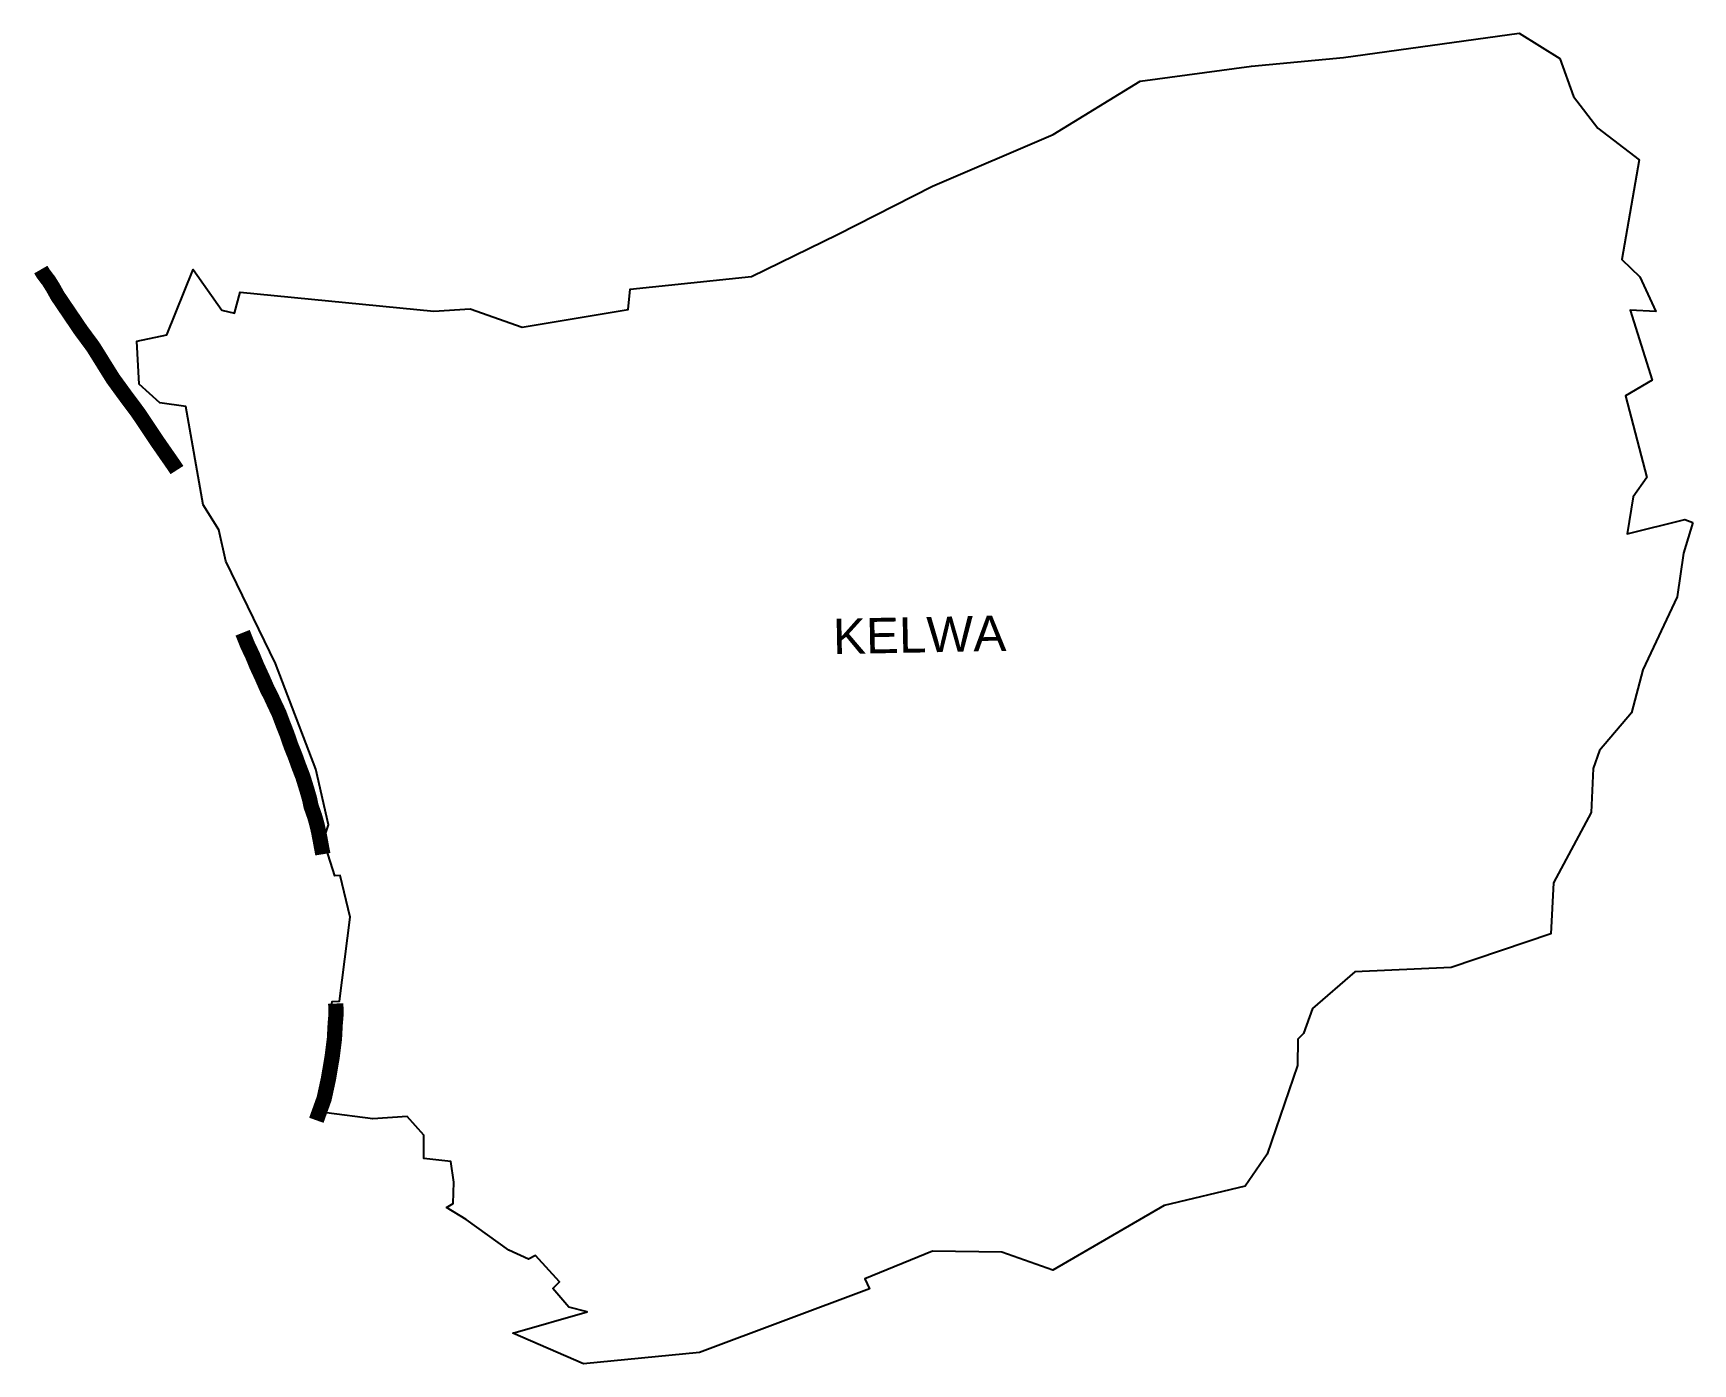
# Model space of a CAD drawing. Header units: metres. Extents: x 261015 to 266452, y 2168453 to 2172813.
import ezdxf

# ---------------------------------------------------------------- set-up
doc = ezdxf.new("R2010")
doc.units = ezdxf.units.M
for name, color, linetype in [('NATURALLY PROTECTED', 3, 'Continuous'), ('village', 3, 'Continuous'), ('VILLAGE NAME', 250, 'Continuous')]:
    doc.layers.add(name, color=color, linetype=linetype)
doc.styles.get("Standard").update_dxf_attribs({"font": 'simplex.shx'})

msp = doc.modelspace()

# ---------------------------------------------------------------- linework, layer by layer
at = {"color": 3, "flags": 128}
msp.add_lwpolyline([(265882.5, 2172813.4), (266015.5, 2172730.5)], dxfattribs=at)
at = {"layer": 'NATURALLY PROTECTED', "color": 116, "true_color": 0x136734, "const_width": 50, "flags": 128}
for points in [[(261039.7, 2172038.8), (261047.1, 2172026), (261066.1, 2172001.1), (261080, 2171978.6), (261094.5, 2171952.5), (261170.5, 2171840.3), (261210.8, 2171785.7), (261217, 2171775.8), (261275.8, 2171681.5), (261315.1, 2171627.4), (261358.2, 2171569.5), (261422.3, 2171473.7), (261478.7, 2171392.5), (261485.6, 2171381.7)], [(261700.8, 2170848.5), (261716.2, 2170810), (261733.6, 2170773.2), (261747.3, 2170739.8), (261764.4, 2170703), (261782.1, 2170662.6), (261792.8, 2170642.2), (261805.4, 2170614.9), (261820.1, 2170584), (261832.6, 2170550.5), (261845.9, 2170516.8), (261859.6, 2170477.1), (261872.8, 2170444.6), (261885.1, 2170410.4), (261898, 2170377.1), (261911.8, 2170332.4), (261920.1, 2170303.7), (261925, 2170280.1), (261936.4, 2170247.8), (261943.8, 2170222.1), (261949.5, 2170197.5), (261953.7, 2170176), (261958.7, 2170148.6), (261962.8, 2170127.2), (261963.5, 2170122.8)], [(262005.8, 2169633.5), (262007.1, 2169600.7), (262004.2, 2169568.5), (262001.5, 2169517.9), (261993.9, 2169457.7), (261981.9, 2169386.8), (261967.8, 2169321.9), (261942.3, 2169250.9)]]:
    msp.add_lwpolyline(points, dxfattribs=at)
at = {"layer": 'village', "color": 3}
for points in [[(266451.5, 2171209.8, 0), (266421.4, 2171109.1, 0), (266400.5, 2170966.2, 0), (266287.3, 2170727, 0), (266250.3, 2170585.7, 0), (266145.5, 2170462.3, 0), (266125.3, 2170403.8, 0), (266118.7, 2170259.8, 0), (265995.3, 2170028.7, 0), (265986.3, 2169862.1, 0), (265660.2, 2169751.4, 0), (265344.2, 2169737.7, 0), (265205.6, 2169617, 0), (265176, 2169535.8, 0), (265158, 2169516.5, 0), (265156.3, 2169430.1, 0), (265057.6, 2169139.6, 0), (264984.7, 2169034.8, 0), (264719.2, 2168972, 0), (264355.2, 2168759.8, 0), (264187.4, 2168818.3, 0), (263960.8, 2168821.7, 0), (263739.2, 2168731.5, 0), (263754.5, 2168699, 0), (263198, 2168490, 0), (262817.5, 2168452.8, 0), (262586, 2168553.1, 0), (262829.9, 2168623.1, 0), (262769.4, 2168638.3, 0), (262716.8, 2168699.6, 0), (262738.8, 2168721.8, 0), (262660.2, 2168807.6, 0), (262637.8, 2168795.7, 0), (262572.4, 2168825.7, 0), (262432.7, 2168925.9, 0), (262368.8, 2168964.8, 0), (262390.9, 2168977.7, 0), (262393.1, 2169047.9, 0), (262382.6, 2169115.3, 0), (262294, 2169126.1, 0), (262294.2, 2169202, 0), (262239.6, 2169263.3, 0), (262127.4, 2169255.4, 0), (261975.5, 2169275.2, 0), (261949.3, 2169298.2, 0), (261956.4, 2169354.1, 0), (261978.4, 2169356.1, 0), (262006.2, 2169571.3, 0), (261984.6, 2169575.2, 0), (261993.7, 2169640.7, 0), (262018.5, 2169641.1, 0), (262052.8, 2169916.8, 0), (262020.8, 2170052.7, 0), (262003, 2170051.7, 0), (261965.9, 2170169.4, 0), (261981.6, 2170219.5, 0), (261940.2, 2170401.8, 0), (261808.2, 2170747.9, 0), (261645.7, 2171082.8, 0), (261622.6, 2171185.9, 0), (261571.5, 2171267.3, 0), (261514.6, 2171589.8, 0), (261429.2, 2171602, 0), (261361.9, 2171663.5, 0), (261353.9, 2171804.3, 0), (261452.2, 2171824.7, 0), (261538.2, 2172038.8, 0), (261632.5, 2171905.5, 0), (261674.2, 2171896.4, 0), (261692.5, 2171965.2, 0), (262327.3, 2171902.8, 0), (262446.7, 2171910.1, 0), (262616.1, 2171849.8, 0), (262964, 2171908.2, 0), (262970.6, 2171974.3, 0), (263367.9, 2172016.2, 0), (263650, 2172153.2, 0), (263961.3, 2172312.5, 0), (264356.3, 2172481.4, 0), (264640.9, 2172655.6, 0), (265006.2, 2172705.1, 0), (265307.4, 2172734.2, 0), (265882.5, 2172813.4, 0)], [(266015.5, 2172730.5, 0), (266060.7, 2172605.7, 0), (266140, 2172502, 0), (266275.4, 2172398.7, 0), (266218.6, 2172071.4, 0), (266277.9, 2172014.7, 0), (266330.8, 2171901.5, 0), (266246.7, 2171905.3, 0), (266318.8, 2171676.1, 0), (266230.6, 2171624.8, 0), (266300.8, 2171357, 0), (266255.7, 2171293.9, 0), (266236.1, 2171172.4, 0), (266425.5, 2171219.4, 0), (266451.5, 2171209.8, 0)]]:
    msp.add_polyline3d(points, dxfattribs=at)

# ---------------------------------------------------------------- texts
at = {"layer": 'VILLAGE NAME', "insert": (263633.5, 2170894.4), "char_height": 116.06, "attachment_point": 1, "rotation": 1.1028}
msp.add_mtext_dynamic_manual_height_columns('{\\fArial|b0|i0|c0|p34;KELWA}', width=775.802, gutter_width=580.3, heights=[0], dxfattribs=at)

doc.saveas('drawing.dxf')
